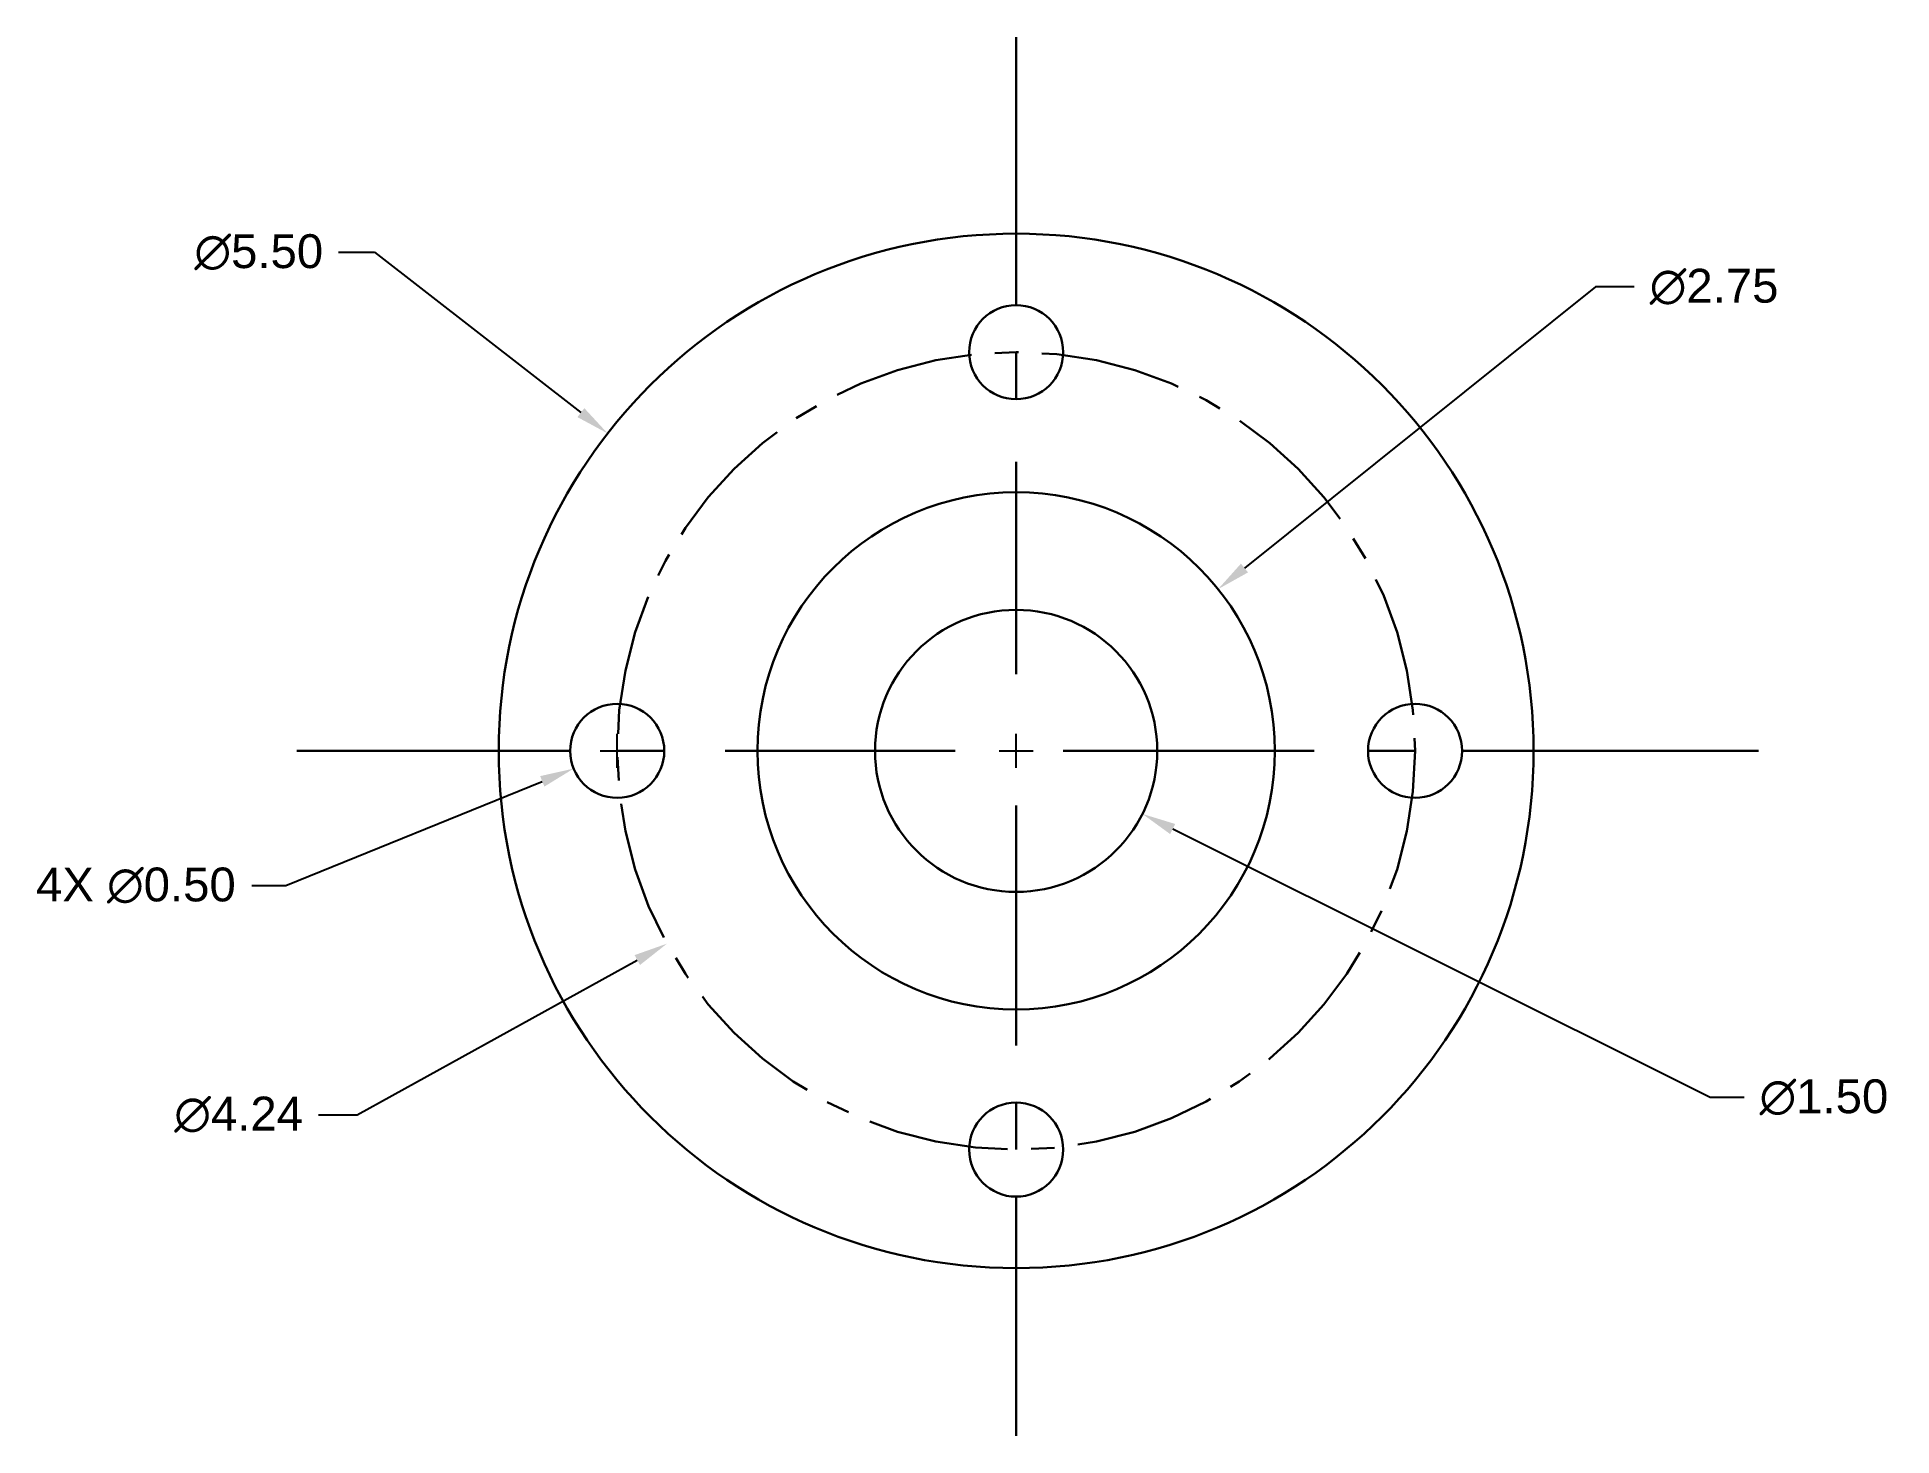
# Model space of a CAD drawing. Header units: inches. Extents: x 2.28 to 12.14, y 3.23 to 10.67.
import ezdxf

# ---------------------------------------------------------------- set-up
doc = ezdxf.new("R2010")
doc.units = ezdxf.units.IN
doc.header["$MEASUREMENT"] = 0
doc.linetypes.add('CENTER2', pattern=[1.125, 0.75, -0.125, 0.125, -0.125])
doc.linetypes.add('CENTERX2', pattern=[4, 2.5, -0.5, 0.5, -0.5])
doc.styles.get("Standard").update_dxf_attribs({"font": 'ARIALUNI.ttf'})
doc.dimstyles.get("Standard").update_dxf_attribs({"dimtxt": 0.18, "dimasz": 0.18, "dimexe": 0.18, "dimexo": 0.0625, "dimgap": 0.09, "dimtad": 0, "dimtih": 1, "dimtoh": 1, "dimzin": 1, "dimdsep": 46, "dimtxsty": 'Standard', "dimcen": 0.09, "dimadec": 0, "dimazin": 0, "dimtfac": 1, "dimtofl": 0, "dimtmove": 0, "dimatfit": 3, "dimfxl": 1, "dimtolj": 1, "dimtzin": 0, "dimarcsym": 0})

# ---------------------------------------------------------------- blocks, each defined once
blk = doc.blocks.new('*D7')
at = {"color": 0, "lineweight": -2, "transparency": 16777216}
for p, q in [((3.8847, 9.5258), (4.0759, 9.5258)), ((4.0759, 9.5258), (5.1726, 8.6732)), ((7.4858, 6.7848), (7.4858, 6.9648)), ((7.3958, 6.8748), (7.5758, 6.8748))]:
    blk.add_line(p, q, dxfattribs=at)
at = {"color": 0, "transparency": 16777216}
blk.add_solid([(5.1911, 8.6968), (5.1542, 8.6495), (5.3148, 8.5627)], dxfattribs=at)
at = {"layer": 'Defpoints', "color": 0, "transparency": 16777216}
for p in [(5.3148, 8.5627), (9.6569, 5.1869)]:
    blk.add_point(p, dxfattribs=at)
at = {"color": 0, "transparency": 16777216, "insert": (3.4609, 9.5258), "char_height": 0.18, "attachment_point": 5}
blk.add_mtext('\\A1;∅5.50', dxfattribs=at)
blk = doc.blocks.new('*D8')
at = {"color": 0, "lineweight": -2, "transparency": 16777216}
for p, q in [((5.3658, 6.7848), (5.3658, 6.9648)), ((5.2758, 6.8748), (5.4558, 6.8748)), ((3.6042, 6.1587), (4.9675, 6.7129)), ((3.4242, 6.1587), (3.6042, 6.1587))]:
    blk.add_line(p, q, dxfattribs=at)
at = {"color": 0, "transparency": 16777216}
blk.add_solid([(4.9562, 6.7407), (4.9788, 6.6851), (5.1342, 6.7806)], dxfattribs=at)
at = {"layer": 'Defpoints', "color": 0, "transparency": 16777216}
for p in [(5.5974, 6.9689), (5.1342, 6.7806)]:
    blk.add_point(p, dxfattribs=at)
at = {"color": 0, "transparency": 16777216, "insert": (2.8077, 6.1587), "char_height": 0.18, "attachment_point": 5}
blk.add_mtext('\\A1;4X ∅0.50', dxfattribs=at)
blk = doc.blocks.new('*D9')
at = {"color": 0, "lineweight": -2, "transparency": 16777216}
for p, q in [((7.4858, 6.7848), (7.4858, 6.9648)), ((7.3958, 6.8748), (7.5758, 6.8748)), ((3.9839, 4.9405), (5.4725, 5.7628)), ((3.7775, 4.9405), (3.9839, 4.9405))]:
    blk.add_line(p, q, dxfattribs=at)
at = {"color": 0, "transparency": 16777216}
blk.add_solid([(5.458, 5.789), (5.487, 5.7365), (5.6301, 5.8498)], dxfattribs=at)
at = {"layer": 'Defpoints', "color": 0, "transparency": 16777216}
for p in [(9.3416, 7.8998), (5.6301, 5.8498)]:
    blk.add_point(p, dxfattribs=at)
at = {"color": 0, "transparency": 16777216, "insert": (3.3539, 4.9405), "char_height": 0.18, "attachment_point": 5}
blk.add_mtext('\\A1;∅4.24', dxfattribs=at)
blk = doc.blocks.new('*D10')
at = {"color": 0, "lineweight": -2, "transparency": 16777216}
for p, q in [((7.4858, 6.7848), (7.4858, 6.9648)), ((7.3958, 6.8748), (7.5758, 6.8748)), ((11.1748, 5.0325), (8.3178, 6.4593)), ((11.3548, 5.0325), (11.1748, 5.0325))]:
    blk.add_line(p, q, dxfattribs=at)
at = {"color": 0, "transparency": 16777216}
blk.add_solid([(8.3312, 6.4861), (8.3044, 6.4324), (8.1568, 6.5397)], dxfattribs=at)
at = {"layer": 'Defpoints', "color": 0, "transparency": 16777216}
for p in [(6.8148, 7.2099), (8.1568, 6.5397)]:
    blk.add_point(p, dxfattribs=at)
at = {"color": 0, "transparency": 16777216, "insert": (11.7786, 5.0325), "char_height": 0.18, "attachment_point": 5}
blk.add_mtext('\\A1;∅1.50', dxfattribs=at)
blk = doc.blocks.new('*D11')
at = {"color": 0, "lineweight": -2, "transparency": 16777216}
for p, q in [((10.565, 9.3419), (8.6993, 7.8471)), ((10.7705, 9.3419), (10.565, 9.3419)), ((7.4858, 6.7848), (7.4858, 6.9648)), ((7.3958, 6.8748), (7.5758, 6.8748))]:
    blk.add_line(p, q, dxfattribs=at)
at = {"color": 0, "transparency": 16777216}
blk.add_solid([(8.6806, 7.8705), (8.7181, 7.8237), (8.5589, 7.7346)], dxfattribs=at)
at = {"layer": 'Defpoints', "color": 0, "transparency": 16777216}
for p in [(8.5589, 7.7346), (6.4128, 6.015)]:
    blk.add_point(p, dxfattribs=at)
at = {"color": 0, "transparency": 16777216, "insert": (11.195, 9.3419), "char_height": 0.18, "attachment_point": 5}
blk.add_mtext('\\A1;∅2.75', dxfattribs=at)

msp = doc.modelspace()

# ---------------------------------------------------------------- linework, layer by layer
at = {"linetype": 'CENTERX2', "lineweight": 30}
for p, q in [((7.4858, 9.2448), (7.4858, 10.67)), ((7.4858, 8.7448), (7.4858, 8.9948)), ((7.4858, 7.2828), (7.4858, 8.2498)), ((5.1158, 6.8748), (3.6623, 6.8748)), ((5.6158, 6.8748), (5.3658, 6.8748)), ((7.1611, 6.8748), (6.1108, 6.8748)), ((7.7359, 6.8748), (8.8608, 6.8748)), ((9.3558, 6.8748), (9.6058, 6.8748)), ((9.8558, 6.8748), (11.4315, 6.8748)), ((7.4858, 6.5839), (7.4858, 5.4998)), ((7.4858, 5.0048), (7.4858, 4.7548)), ((7.4858, 4.5048), (7.4858, 3.2326))]:
    msp.add_line(p, q, dxfattribs=at)
at = {"lineweight": 30}
for p, q in [((7.4858, 8.2498), (7.4858, 8.4111)), ((6.1108, 6.8748), (5.9398, 6.8748)), ((8.8608, 6.8748), (9.0693, 6.8748)), ((7.4858, 5.4998), (7.4858, 5.3083))]:
    msp.add_line(p, q, dxfattribs=at)
for radius in [2.75, 1.375, 0.75]:
    msp.add_circle((7.4858, 6.8748), radius, dxfattribs=at)
at = {"linetype": 'CENTERX2', "lineweight": 30}
for centre in [(7.4858, 8.9948), (5.3658, 6.8748), (9.6058, 6.8748), (7.4858, 4.7548)]:
    msp.add_circle(centre, 0.25, dxfattribs=at)
at = {"linetype": 'CENTER2', "lineweight": 30}
msp.add_circle((7.4858, 6.8748), 2.12, dxfattribs=at)

# ---------------------------------------------------------------- dimensions: what is measured, and where the dimension line sits
for p1, p2, picture, middle in [((9.6569, 5.1869), (5.3148, 8.5627), '*D7', (3.4609, 9.5258)), ((6.4128, 6.015), (8.5589, 7.7346), '*D11', (11.195, 9.3419)), ((9.3416, 7.8998), (5.6301, 5.8498), '*D9', (3.3539, 4.9405)), ((6.8148, 7.2099), (8.1568, 6.5397), '*D10', (11.7786, 5.0325))]:
    dim = msp.add_diameter_dim_2p(p1=p1, p2=p2, dimstyle='Standard')
    dim.commit()
    dim.dimension.update_dxf_attribs({"geometry": picture, "text_midpoint": middle, "dimtype": 163})
dim = msp.add_diameter_dim_2p(p1=(5.5974, 6.9689), p2=(5.1342, 6.7806), text='4X <>', dimstyle='Standard')
dim.commit()
dim.dimension.update_dxf_attribs({"geometry": '*D8', "text_midpoint": (2.8077, 6.1587), "dimtype": 163})

doc.saveas('drawing.dxf')
